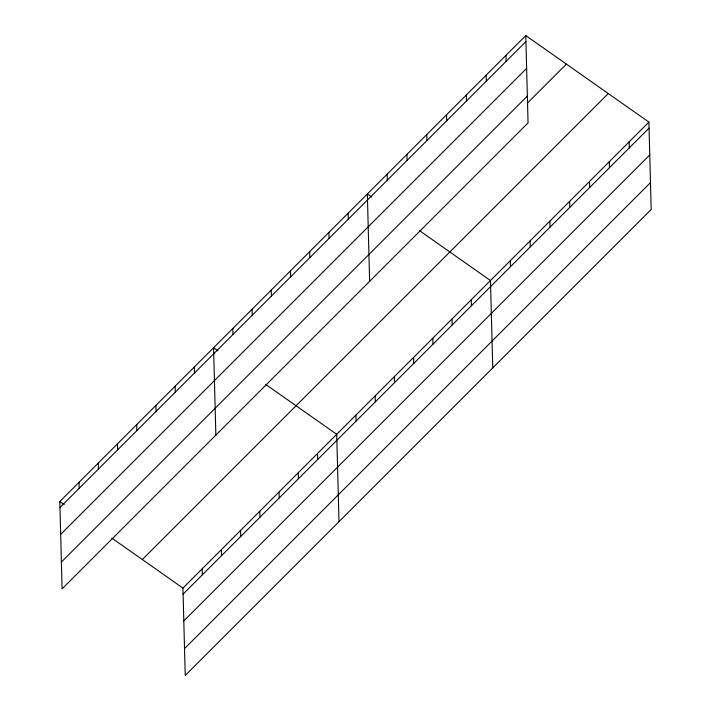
<?xml version="1.0" encoding="UTF-8"?>
<svg xmlns="http://www.w3.org/2000/svg" width="711" height="711" viewBox="0 0 711 711"><rect width="100%" height="100%" fill="white"/><g stroke="black" fill="none" stroke-linecap="round" stroke-linejoin="round"><path stroke-width="1.07" d="M525.776 35.55L528.06 122.905L62.097 588.895L59.813 501.539L525.776 35.55L648.903 122.105L651.187 209.461L185.224 675.45L182.94 588.095L648.903 122.105M59.973 507.538L525.927 41.549M60.675 534.388L526.629 68.398M61.395 562.046L527.358 96.065M527.562 102.962L566.4 64.114M142.307 559.53L608.269 93.541M183.1 594.094L649.054 128.113M183.802 620.943L649.756 154.954M184.522 648.601L650.485 182.62M371.764 197.089L367.347 193.987L369.631 281.343M419.312 230.515L490.474 280.543L492.759 367.898M217.993 350.861L213.576 347.759L215.868 435.123M265.55 384.296L336.712 434.314L338.996 521.678M59.813 501.539L64.23 504.641M111.787 538.067L182.94 588.095M629.093 141.907L629.253 147.915M609.291 161.717L609.451 167.716M589.49 181.518L589.65 187.526M569.689 201.32L569.84 207.328M549.887 221.13L550.038 227.129M530.077 240.931L530.237 246.939M505.965 55.351L506.125 61.359M510.276 260.733L510.436 266.741M486.164 75.162L486.324 81.161M466.363 94.963L466.523 100.962M471.251 299.766L471.411 305.766M452.036 318.981L452.187 324.989M446.561 114.764L446.712 120.772M432.812 338.205L432.972 344.213M426.751 134.575L426.911 140.574M413.589 357.429L413.749 363.428M406.95 154.376L407.11 160.375M394.374 376.652L394.525 382.651M387.148 174.177L387.308 180.185M375.15 395.876L375.31 401.875M355.927 415.091L356.087 421.099M348.123 213.211L348.283 219.21M328.9 232.426L329.06 238.434M317.488 453.538L317.648 459.537M309.685 251.65L309.836 257.658M298.265 472.762L298.424 478.761M290.461 270.873L290.621 276.872M279.041 491.985L279.201 497.984M271.238 290.097L271.398 296.096M259.826 511.2L259.977 517.208M252.023 309.321L252.174 315.32M240.602 530.424L240.762 536.432M232.799 328.535L232.959 334.543M221.379 549.647L221.539 555.647M202.164 568.871L202.315 574.87M194.361 366.983L194.512 372.982M175.137 386.206L175.297 392.205M155.913 405.43L156.073 411.429M136.699 424.645L136.85 430.653M117.475 443.868L117.635 449.876M98.251 463.092L98.411 469.091M79.037 482.316L79.188 488.315"/></g></svg>
